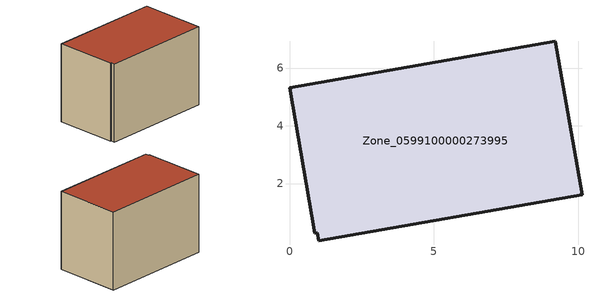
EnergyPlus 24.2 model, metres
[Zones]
Zone_0599100000273995
 floor ground (C_G): 0.96,0.3 0.87,0.29 0,5.31 9.21,6.93 10.13,1.61 1.02,0.02 z0
 wall outside (C_F): 10.13,1.61 9.21,6.93 0,5.31 0.87,0.29 0.96,0.3 1.02,0.02 10.13,1.61 z0:6.47
 roof outside (C_R): 0.96,0.3 1.02,0.02 10.13,1.61 9.21,6.93 0,5.31 0.87,0.29 z6.47
[BUILDING]
Pand.0599100000273995: North Axis=0; Terrain=City; Loads Convergence Tolerance Value=0.04; Temperature Convergence Tolerance Value=0.4; Solar Distribution=FullExterior; Maximum Number of Warmup Days=25; Minimum Number of Warmup Days=1
[Site:Location]
Rotterdam.The.Hague.AP_ZH_NLD Design_Conditions: Latitude=51.96; Longitude=4.45; Time Zone=1; Elevation=-4.5
[SITE:GROUNDTEMPERATURE:BUILDINGSURFACE]
18, 18, 18, 18, 18, 18, 18, 18, 18, 18, 18, 18
[MATERIAL] Thermal Absorptance=0.9; Solar Absorptance=0.7; Visible Absorptance=0.7
Name | Roughness | Thickness | Conductivity | Density | Specific Heat
G.TC.1946 | MediumSmooth | 0.15 | 1 | 540 | 1210
F.TC.1946 | Rough | 0.3 | 0.857143 | 1920 | 840
R.TC.1946 | MediumRough | 0.2 | 0.909091 | 1500 | 1000
[CONSTRUCTION]
C_G: G.TC.1946
C_F: F.TC.1946
C_R: R.TC.1946
[ZONE]
Zone_0599100000273995: Type=1; Multiplier=1; Ceiling Height=Autocalculate; Volume=Autocalculate; Floor Area=autocalculate; Part of Total Floor Area=Yes
[ZONEINFILTRATION:DESIGNFLOWRATE]
Infil_Zone_0599100000273995: Zone or ZoneList or Space or SpaceList=Zone_0599100000273995; Schedule=AlwaysOn; Design Flow Rate Calculation Method=Flow/Area; Flow Rate per Floor Area=0.003; Constant Term Coefficient=1; Temperature Term Coefficient=0; Velocity Term Coefficient=0; Velocity Squared Term Coefficient=0
[HVACTEMPLATE:ZONE:IDEALLOADSAIRSYSTEM]
Zone_0599100000273995: Maximum Heating Supply Air Temperature=50; Minimum Cooling Supply Air Temperature=13; Maximum Heating Supply Air Humidity Ratio=0.0156; Minimum Cooling Supply Air Humidity Ratio=0.0077; Heating Limit=NoLimit; Cooling Limit=NoLimit; Dehumidification Control Type=ConstantSensibleHeatRatio; Cooling Sensible Heat Ratio=0.7; Dehumidification Setpoint=60; Humidification Control Type=None; Humidification Setpoint=30; Outdoor Air Method=None; Outdoor Air Flow Rate per Person=0.00944; Outdoor Air Flow Rate per Zone Floor Area=0; Outdoor Air Flow Rate per Zone=0; Demand Controlled Ventilation Type=None; Outdoor Air Economizer Type=NoEconomizer; Heat Recovery Type=None; Sensible Heat Recovery Effectiveness=0.7; Latent Heat Recovery Effectiveness=0.65
[ZONECONTROL:THERMOSTAT]
ThermostatControl_Zone_0599100000273995: Zone or ZoneList=Zone_0599100000273995; Control Type Schedule=DualSetpointControlType; Control 1=Thermostat_Zone_0599100000273995; Temperature Difference Between Cutout And Setpoint=0
[THERMOSTATSETPOINT:DUALSETPOINT]
Thermostat_Zone_0599100000273995: Heating Setpoint Temperature Schedule=HeatingSetpoint_Zone_0599100000273995; Cooling Setpoint Temperature Schedule=CoolingSetpoint_Zone_0599100000273995
[SCHEDULE:COMPACT]
HeatingSetpoint_Zone_0599100000273995: Through: 12/31, For: AllDays, Until: 24:00, 21
CoolingSetpoint_Zone_0599100000273995: Through: 12/31, For: AllDays, Until: 24:00, 24
DualSetpointControlType: Through: 12/31, For: AllDays, Until: 24:00, 4
AlwaysOn: Through: 12/31, For: AllDays, Until: 24:00, 1
